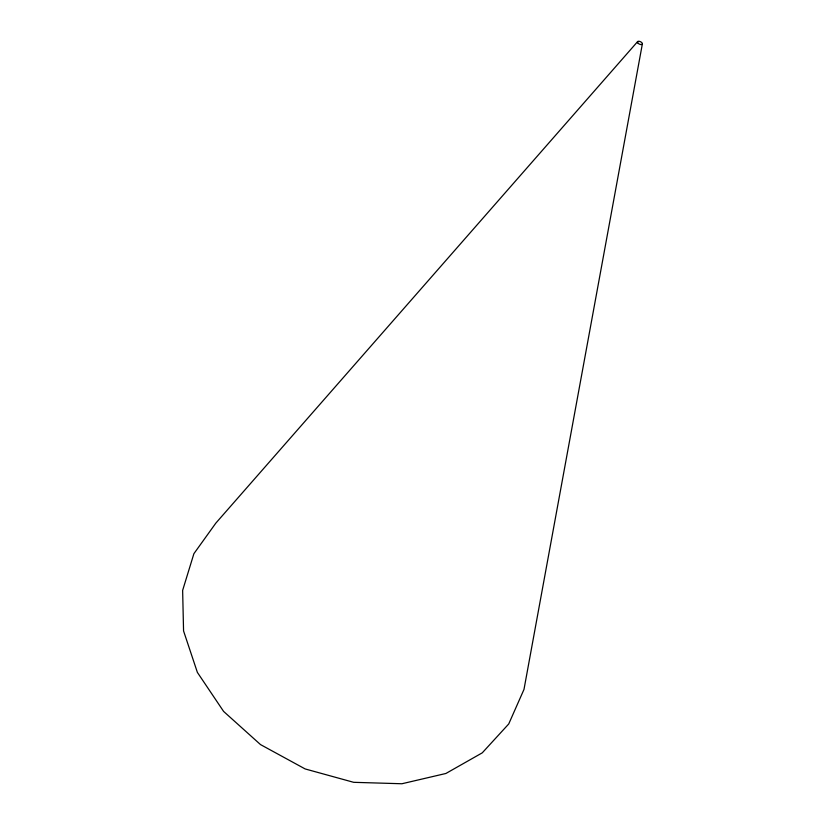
<?xml version="1.0" encoding="UTF-8"?>
<svg xmlns="http://www.w3.org/2000/svg" width="825" height="825" viewBox="0 0 825 825"><rect width="100%" height="100%" fill="white"/><g stroke="black" fill="none" stroke-linecap="round" stroke-linejoin="round"><path stroke-width="1.24" d="M642.355 43.973L523.988 689.422L508.726 723.968L482.264 752.843L445.892 773.479L401.919 783.75L353.677 782.317L305.147 768.941L260.514 744.593L223.606 711.418L197.381 672.396L183.562 630.939L182.634 590.391L193.896 553.688L215.82 523.143L637.673 41.549M637.921 43.065A2.661 1.33 25.8 0 0 642.17 44.272A2.661 1.33 25.8 0 0 639.674 41.394A2.661 1.33 25.8 0 0 637.921 43.065"/></g></svg>
